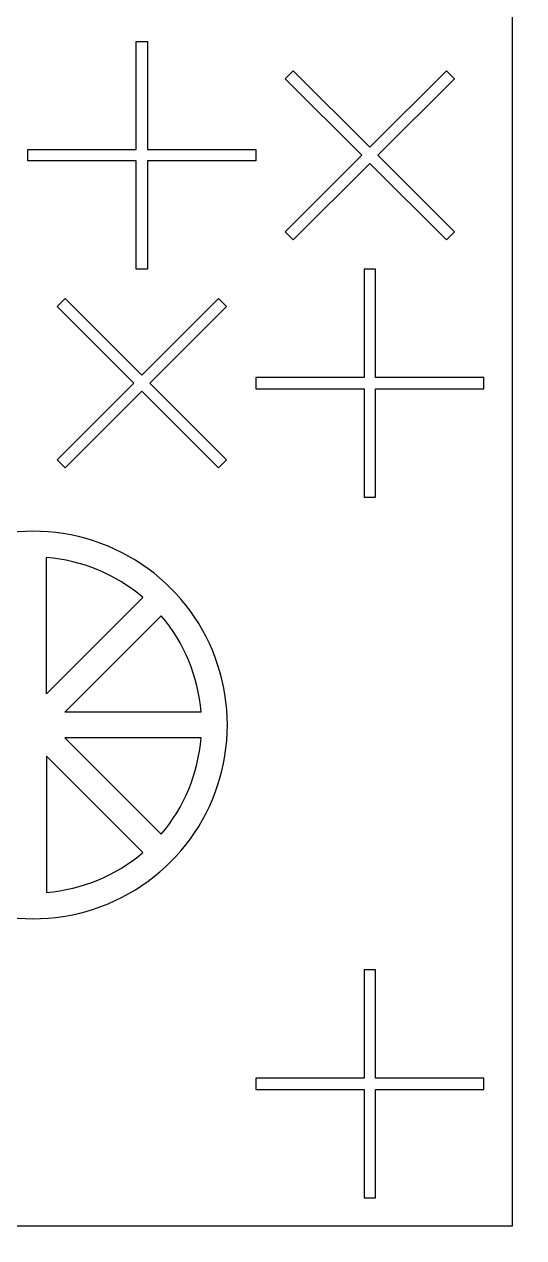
# Model space of a CAD drawing. Header units: inches. Extents: x -271009 to 5700, y -37000 to 38138.
# Drawn here: x -127224 to -125000, y -17255 to -11850 of the extents above; entities that cross this region are included whole.
import ezdxf

# ---------------------------------------------------------------- set-up
doc = ezdxf.new("R2010")
doc.units = ezdxf.units.IN
doc.header["$MEASUREMENT"] = 0

msp = doc.modelspace()

# ---------------------------------------------------------------- linework, layer by layer
for p, q in [((-126725.5, -12408.4), (-126725.5, -11926.2)), ((-126725.5, -11926.2), (-126674.7, -11926.2)), ((-126674.7, -11926.2), (-126674.7, -12408.4)), ((-126061.9, -12092.8), (-126026, -12057)), ((-125721, -12433.7), (-126061.9, -12092.8)), ((-126026, -12057), (-125685.1, -12397.9)), ((-125685.1, -12397.9), (-125344.2, -12057)), ((-125308.3, -12092.8), (-125649.2, -12433.7)), ((-125344.2, -12057), (-125308.3, -12092.8)), ((-127207.6, -12459.1), (-127207.6, -12408.4)), ((-127207.6, -12408.4), (-126725.5, -12408.4)), ((-126674.7, -12408.4), (-126192.6, -12408.4)), ((-126192.6, -12408.4), (-126192.6, -12459.1)), ((-126725.5, -12459.1), (-127207.6, -12459.1)), ((-126725.5, -12941.2), (-126725.5, -12459.1)), ((-126192.6, -12459.1), (-126674.7, -12459.1)), ((-126674.7, -12459.1), (-126674.7, -12941.2)), ((-126061.9, -12774.7), (-125721, -12433.7)), ((-125685.1, -12469.6), (-126026, -12810.5)), ((-125344.2, -12810.5), (-125685.1, -12469.6)), ((-125649.2, -12433.7), (-125308.3, -12774.7)), ((-126026, -12810.5), (-126061.9, -12774.7)), ((-125308.3, -12774.7), (-125344.2, -12810.5)), ((-126674.7, -12941.2), (-126725.5, -12941.2)), ((-125659.8, -12941.2), (-125710.5, -12941.2)), ((-125710.5, -12941.2), (-125710.5, -13423.4)), ((-125659.8, -13423.4), (-125659.8, -12941.2)), ((-127041, -13072), (-127076.9, -13107.8)), ((-126700.1, -13412.9), (-127041, -13072)), ((-126359.2, -13072), (-126700.1, -13412.9)), ((-126323.3, -13107.8), (-126359.2, -13072)), ((-127076.9, -13107.8), (-126736, -13448.7)), ((-126664.2, -13448.7), (-126323.3, -13107.8)), ((-126736, -13448.7), (-127076.9, -13789.7)), ((-126323.3, -13789.7), (-126664.2, -13448.7)), ((-126192.6, -13423.4), (-126192.6, -13474.1)), ((-125710.5, -13423.4), (-126192.6, -13423.4)), ((-125177.6, -13423.4), (-125659.8, -13423.4)), ((-125177.6, -13474.1), (-125177.6, -13423.4)), ((-127041, -13825.5), (-126700.1, -13484.6)), ((-126700.1, -13484.6), (-126359.2, -13825.5)), ((-126192.6, -13474.1), (-125710.5, -13474.1)), ((-125710.5, -13474.1), (-125710.5, -13956.2)), ((-125659.8, -13956.2), (-125659.8, -13474.1)), ((-125659.8, -13474.1), (-125177.6, -13474.1)), ((-127076.9, -13789.7), (-127041, -13825.5)), ((-126359.2, -13825.5), (-126323.3, -13789.7)), ((-125710.5, -13956.2), (-125659.8, -13956.2)), ((-127124.7, -14832.4), (-127124.7, -14225.7)), ((-126695.8, -14403.4), (-127124.7, -14832.4)), ((-126614.4, -14484.8), (-127043.4, -14913.7)), ((-126436.7, -14913.7), (-127043.4, -14913.7)), ((-126436.7, -15028.8), (-127043.4, -15028.8)), ((-126614.4, -15457.7), (-127043.4, -15028.8)), ((-127124.7, -15110.1), (-127124.7, -15716.8)), ((-126695.8, -15539.1), (-127124.7, -15110.1)), ((-125659.8, -16062.4), (-125710.5, -16062.4)), ((-125710.5, -16062.4), (-125710.5, -16544.5)), ((-125659.8, -16544.5), (-125659.8, -16062.4)), ((-126192.6, -16544.5), (-126192.6, -16595.2)), ((-125710.5, -16544.5), (-126192.6, -16544.5)), ((-125177.6, -16544.5), (-125659.8, -16544.5)), ((-125177.6, -16595.2), (-125177.6, -16544.5)), ((-126192.6, -16595.2), (-125710.5, -16595.2)), ((-125710.5, -16595.2), (-125710.5, -17077.4)), ((-125659.8, -17077.4), (-125659.8, -16595.2)), ((-125659.8, -16595.2), (-125177.6, -16595.2)), ((-125710.5, -17077.4), (-125659.8, -17077.4))]:
    msp.add_line(p, q)
msp.add_lwpolyline([(-137000, 35000, 6), (-113000, 35000)], format="xyb", close=True)
msp.add_lwpolyline([(-125050.8, -17204.2), (-136114.2, -17204.2), (-136114.2, -8678.2), (-125050.8, -8678.2)], close=True)
for radius, start, end in [(862.7, 216.0319, 143.9681), (747.7, 49.4117, 85.5883), (747.7, 4.4117, 40.5883), (747.7, 319.4117, 355.5883), (747.7, 274.4117, 310.5883)]:
    msp.add_arc((-127182.3, -14971.2), radius, start, end)

doc.saveas('drawing.dxf')
